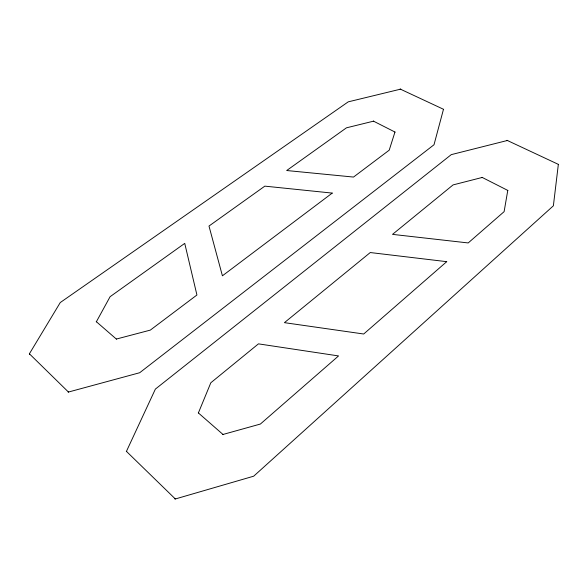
<?xml version="1.0" encoding="UTF-8"?>
<svg xmlns="http://www.w3.org/2000/svg" width="588" height="588" viewBox="0 0 588 588"><rect width="100%" height="100%" fill="white"/><g stroke="black" fill="none" stroke-linecap="round" stroke-linejoin="round"><path stroke-width="0.88" d="M96.3 321.886L110.096 296.697L184.735 243.373L196.929 295L150.308 330.118L116.343 339.055M29.481 354.417L29.4 353.8L60.263 302.548L348.236 101.849L400.788 89.104M68.487 391.806L68.149 392.123L139.679 372.733L434.01 144.744L443.462 109.375M198.384 412.945L210.827 382.766L258.455 343.862L338.548 355.931L260.374 424.051L222.764 434.525M126.721 451.378L126.302 451.65L155.386 389.08L451.261 154.637L507.709 140.407M558.335 164.471L553.374 205.807L253.685 476.192L175.342 498.969L174.46 498.734M507.775 190.409L504.114 211.651L468.21 242.94L392.519 234.369L453.069 184.911L482.41 177.407M394.967 132.028L389.212 150.175L353.513 177.061L286.687 170.527L346.457 127.824L373.696 121.128M68.348 391.939L29.4 353.8M400.141 89.031L443.565 109.309M506.988 140.319L558.446 164.405M373.365 121.091L395.062 132.079M482.042 177.356L507.885 190.468M96.241 321.599L116.431 339.136M198.281 412.85L223.197 434.628M175.342 498.969L126.552 451.488M446.718 261.667L363.7 334.006L284.423 322.658L370.256 252.546L446.718 261.667M332.235 193.092L222.411 275.809L208.983 226.049L264.835 186.139L332.235 193.092"/></g></svg>
